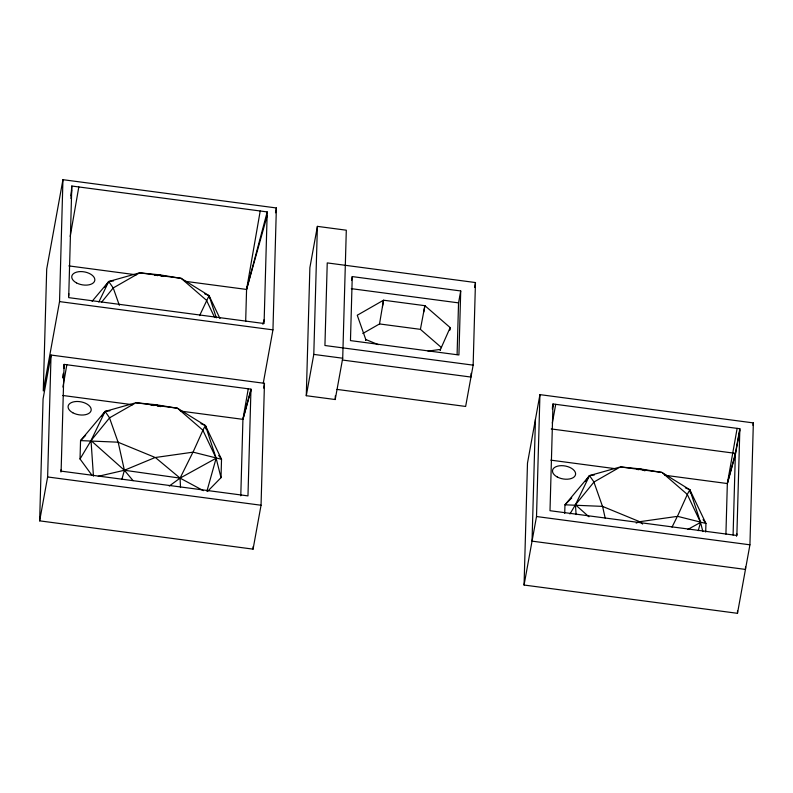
<?xml version="1.0" encoding="UTF-8"?>
<svg xmlns="http://www.w3.org/2000/svg" width="793" height="793" viewBox="0 0 793 793"><rect width="100%" height="100%" fill="white"/><g stroke="black" fill="none" stroke-linecap="round" stroke-linejoin="round"><path stroke-width="1.19" d="M39.65 520.852L43.07 398.938L51.039 355.046L264.466 383.326L261.046 505.24L253.066 549.133L39.65 520.852L47.63 476.96L51.039 355.046M62.944 179.684L46.708 269.035L43.288 390.949L59.534 301.598L62.944 179.684L276.37 207.964L272.951 329.868L263.296 382.999M64.114 364.393L61.12 471.131L247.971 495.893L250.965 389.155L64.114 364.393L63.817 367.962M71.816 186.028L68.694 297.633L264.079 323.524L267.211 211.919L71.816 186.028L71.003 195.792M92.107 475.463L80.034 458.988L80.549 440.611L105.092 411.418L135.89 402.765L110.098 417.524M207.429 491.521L221.009 477.673L221.525 459.296L205.427 425.563L177.582 408.286M240.785 495.833L242.926 419.348L248.249 388.798M245.671 321.522L246.573 289.445L260.213 210.988M253.066 549.133L253.136 546.664M306.286 395.707L309.875 267.677L317.388 226.372L346.303 230.198L342.715 358.228L335.211 399.533L306.286 395.707L313.79 354.402L317.388 226.372M335.211 399.533L335.31 395.846M352.261 276.588L350.466 340.603L458.919 354.977L460.713 290.962L352.261 276.588L351.616 280.167M457.095 354.58L458.542 302.876L460.713 290.962M471.082 373.364L470.983 377.062L342.368 360.022M473.143 365.147L475.463 282.546L327.241 262.909L324.932 345.51L473.143 365.147L465.64 406.452L337.025 389.413M524.064 585.036L527.484 463.132L539.934 394.627L753.35 422.907L749.93 544.811L737.48 613.316L524.064 585.036L536.514 516.53L539.934 394.627M535.453 419.239L532.044 541.143L745.46 569.424L745.529 566.965M552.999 403.974L550.005 510.702L736.866 535.463L739.849 428.735L552.999 403.974L552.364 407.483M564.715 513.378L564.963 504.804L589.506 475.602L620.304 466.948L594.512 481.708M705.691 532.053L705.939 523.479L689.841 489.757L661.996 472.479M725.922 534.115L727.34 483.542L737.133 428.369M733.089 535.087L735.379 453.348L739.849 428.735M737.48 613.316L737.549 610.858M63.024 377.478L63.321 373.909M70.973 198.528L71.707 190.023M68.594 296.076L68.803 293.648M63.014 378.182L63.43 373.295M63.856 368.398L64.074 365.95M60.952 472.023L61.17 469.575M357.256 315.247L365.613 339.027M365.652 340.286L365.781 339.503L378.281 344.648M362.807 333.496L379.52 323.94L383.525 300.21L357.762 314.96M365.682 340.316L365.821 339.533M70.2 236.443L78.814 186.95M62.954 387.083L66.84 364.76M382.454 306.633L383.574 300.21L424.879 305.682L420.409 329.353L379.52 323.94M275.488 212.792L276.37 207.964M263.603 388.074L264.466 383.326M474.591 287.314L475.463 282.546M552.325 409.039L552.959 405.53M552.315 423.085L555.724 404.331M739.81 430.282L735.339 454.895L727.34 483.542L664.831 475.255M752.924 425.246L753.35 422.907M736.479 536.256L736.905 533.907M423.69 312.105L424.929 305.701M440.145 350.189L449.988 328.024M450.166 327.559L449.611 330.344L450.176 327.598L425.425 306.128M440.184 350.169L440.343 349.376M185.284 281.327L246.573 289.445L267.211 211.919M180.417 411.061L242.926 419.348L250.965 389.155M727.34 483.542L735.379 453.348L551.254 428.944M121.854 479.497L124.392 470.259L118.187 442.276L154.437 457.164M246.573 289.445L267.092 215.914M206.914 491.204L216.142 458.225L205.427 425.563L200.936 423.67M262.87 324.278L264.188 319.539M242.926 419.348L250.925 390.711M698.246 530.656L700.556 522.409L689.841 489.757L685.35 487.864M199.588 315.634L209.065 295.66L181.141 278.333L159.641 274.834L139.627 272.832L108.73 281.515L92.107 301.29M202.701 430.738L193.046 452.129L221.525 459.296L218.68 455.42M687.115 494.931L677.46 516.312L705.939 523.479L703.094 519.603M98.828 302.034L108.73 281.515L113.577 280.871M80.034 458.988L91.026 440.581L105.092 411.418L109.94 410.774M569.939 513.973L575.44 504.764L589.506 475.602L594.354 474.967M169.266 486.04L180.08 478.12L192.947 452.179M671.998 527.176L677.361 516.372M104.686 287.304L108.73 281.515L113.221 287.948L119.356 305.335M101.712 416.246L105.092 411.418L109.563 417.832M585.452 481.401L589.506 475.602L593.977 482.015M101.623 302.153L113.221 287.948L139.627 272.832L181.141 278.333L206.507 300.309L214.675 317.547M93.445 476.177L91.026 440.581L109.523 417.911L117.909 441.691M576.105 514.588L575.44 504.764L593.937 482.104L602.323 505.884M85.634 435.416L80.549 440.611L118.088 442.187M571.743 497.875L564.963 504.804L602.502 506.38L638.851 521.358M98.273 476.306L124.392 470.259L180.08 478.12L216.142 458.225L202.909 430.292M687.828 529.437L700.556 522.409L687.323 494.475M91.026 440.581L124.392 470.259L155.2 457.482M636.184 523.083L639.614 521.665M157.351 275.667L159.641 274.834L163.011 276.251M153.713 405.57L156.003 404.737L177.444 408.226L136.039 402.745L156.003 404.737L160.493 406.631M638.127 469.763L640.417 468.921L661.848 472.42L620.453 466.928L640.417 468.921L644.907 470.814M428.012 351.14L439.58 349.505M192.174 452.288L155.359 457.502L180.08 478.12L203.404 490.669M676.588 516.481L639.773 521.685L642.617 524.064M154.794 275.468L159.641 274.834L161.584 276.351M151.156 405.372L156.003 404.737L157.946 406.254M636.779 469.397L640.417 468.921M351.319 288.662L458.542 302.876M68.842 265.893L136.257 274.824M59.534 301.598L272.951 329.868M313.79 354.402L342.715 358.228M62.746 395.469L132.619 404.727M550.838 460.148L615.804 468.762M536.514 516.53L749.93 544.811M47.63 476.96L261.046 505.24M204.574 293.767L209.065 295.66L219.968 318.508M662.512 472.925L687.283 494.386L689.841 489.757L690.435 493.286M420.776 329.67L441.513 347.631M178.098 408.732L202.869 430.193L205.427 425.563L206.021 429.102M575.44 504.764L588.961 516.798M124.392 470.259L133.065 480.637M216.34 317.824L209.065 295.66L209.471 298.019M700.556 522.409L702.846 531.568M216.142 458.225L221.009 477.673M602.601 506.459L605.188 518.126M180.08 478.12L180.507 487.546M76.465 282.873A11.697 6.562 10.3 0 0 94.783 280.474A11.697 6.562 10.3 0 0 78.586 271.721A11.697 6.562 10.3 0 0 76.465 282.873M72.817 412.776A11.697 6.562 10.3 0 0 91.136 410.377A11.697 6.562 10.3 0 0 74.938 401.615A11.697 6.562 10.3 0 0 72.817 412.776M557.231 476.97A11.697 6.562 10.3 0 0 575.549 474.571A11.697 6.562 10.3 0 0 559.352 465.808A11.697 6.562 10.3 0 0 557.231 476.97"/></g></svg>
